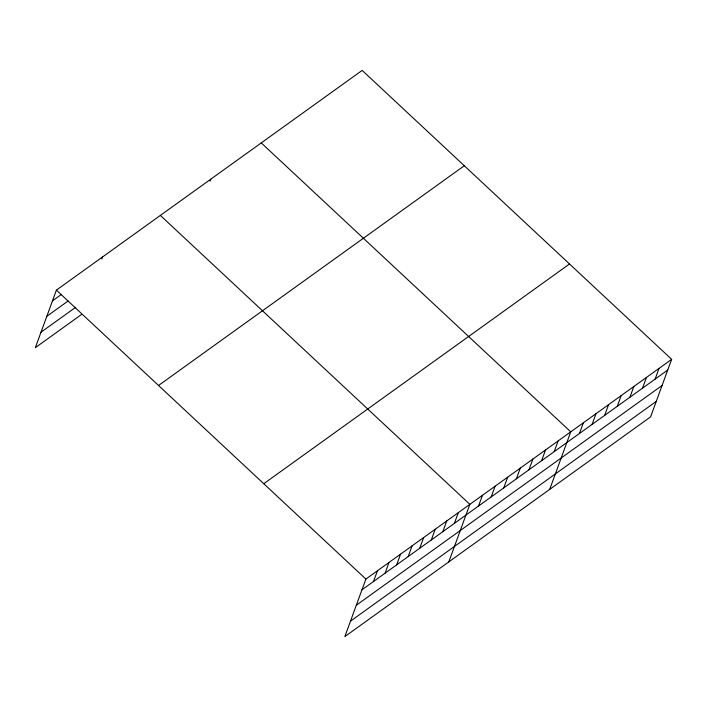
<?xml version="1.0" encoding="UTF-8"?>
<svg xmlns="http://www.w3.org/2000/svg" width="707" height="707" viewBox="0 0 707 707"><rect width="100%" height="100%" fill="white"/><g stroke="black" fill="none" stroke-linecap="round" stroke-linejoin="round"><path stroke-width="1.06" d="M671.65 359.333L365.89 579.068L344.839 636.609L650.599 416.874L671.65 359.333L362.161 70.391L56.401 290.126L35.35 347.667L81.552 314.465M101.896 258.877L102.612 256.924M210.103 181.116L210.81 179.163M373.526 581.49L377.441 570.77M385.076 573.183L388.991 562.472M396.627 564.884L400.542 554.164M408.178 556.586L412.093 545.866M419.728 548.287L423.643 537.567M431.279 539.98L435.194 529.26M442.829 531.682L446.753 520.962M454.38 523.383L458.304 512.663M448.795 561.897L469.855 504.356L160.365 215.423M478.542 506.018L482.466 495.298M491.153 496.95L495.077 486.23M503.764 487.883L507.688 477.172M516.375 478.825L520.299 468.105M528.986 469.757L532.91 459.037M541.606 460.69L545.521 449.979M554.217 451.632L558.141 440.912M549.692 489.385L570.752 431.844L261.263 142.911M579.44 433.506L583.363 422.786M592.051 424.439L595.974 413.719M604.662 415.371L608.586 404.651M617.282 406.313L621.197 395.593M629.893 397.246L633.817 386.526M642.504 388.178L646.428 377.467M655.115 379.12L659.039 368.4M52.486 300.846L61.368 294.466M46.83 316.294L68.155 300.97M41.006 332.219L75.658 307.315M158.536 385.483L464.296 165.747M263.764 483.721L569.515 263.985M361.975 589.788L667.726 370.053M356.319 605.236L662.07 385.501M350.495 621.153L656.246 401.417M56.401 290.126L365.89 579.068"/></g></svg>
